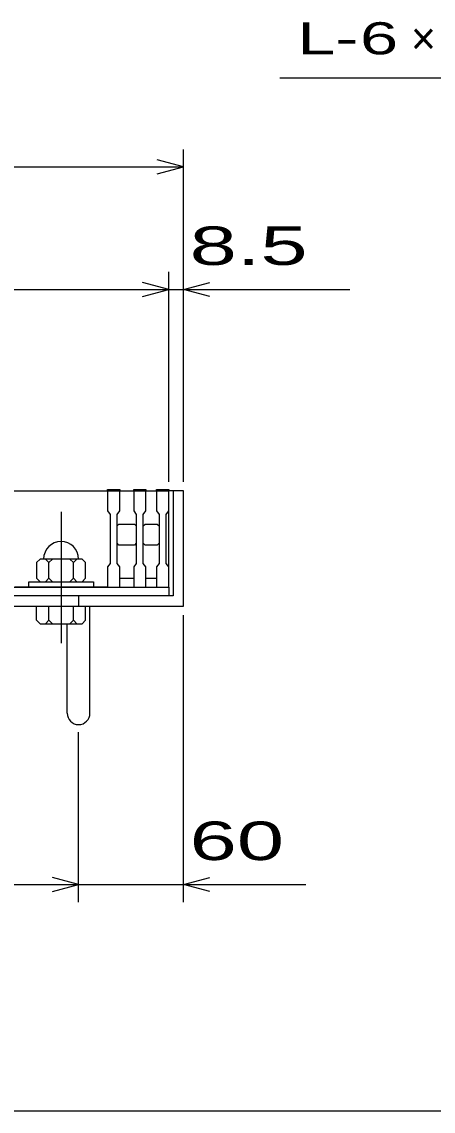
# Model space of a CAD drawing. Units: millimetres, scale not verified. Extents: x -1820 to 1731, y -1282 to 1054.
# Drawn here: x -432 to -197, y -1146 to -524 of the extents above; entities that cross this region are included whole.
import ezdxf
from ezdxf.enums import TextEntityAlignment as Align

# ---------------------------------------------------------------- set-up
doc = ezdxf.new("R2010")
doc.units = ezdxf.units.MM
doc.header["$LTSCALE"] = 10
doc.linetypes.add('CHAIN', pattern=[18.5, 12, -1.5, 3.5, -1.5])
for name, color, linetype, lineweight in [('0_2', 150, 'Continuous', 25), ('16', 3, 'Continuous', 25), ('19', 6, 'Continuous', 25), ('22', 4, 'Continuous', 25)]:
    doc.layers.add(name, color=color, linetype=linetype, lineweight=lineweight)
doc.styles.add('ベクトル', font='')
doc.styles.get('ベクトル').set_extended_font_data('ベクトル')

msp = doc.modelspace()

# ---------------------------------------------------------------- linework, layer by layer
at = {"layer": '0_2'}
msp.add_line((1731, -1146.5), (-1729, -1146.5), dxfattribs=at)
at = {"layer": '16'}
for p, q in [((-848.5, -792), (-348.5, -792)), ((-436.5, -792), (-383.5, -792)), ((-383.5, -792), (-383.5, -791.3)), ((-383.5, -791.3), (-376.5, -791.3)), ((-383.5, -792), (-383.5, -803.5)), ((-376.5, -792), (-383.5, -792)), ((-376.5, -791.3), (-376.5, -792)), ((-376.5, -803.5), (-376.5, -792)), ((-368.5, -792), (-368.5, -791.3)), ((-368.5, -791.3), (-361.5, -791.3)), ((-368.5, -792), (-368.5, -803.5)), ((-361.5, -792), (-368.5, -792)), ((-361.5, -791.3), (-361.5, -792)), ((-361.5, -803.5), (-361.5, -792)), ((-355.5, -792), (-355.5, -791.3)), ((-355.5, -791.3), (-348.5, -791.3)), ((-355.5, -792), (-355.5, -803.5)), ((-348.5, -792), (-355.5, -792)), ((-348.5, -791.3), (-348.5, -792)), ((-348.5, -803.5), (-348.5, -792)), ((-348.5, -842), (-348.5, -792)), ((-383.5, -803.5), (-382, -805.5)), ((-382, -805.5), (-382, -833.5)), ((-378, -805.5), (-376.5, -803.5)), ((-378, -833.5), (-378, -805.5)), ((-368.5, -803.5), (-367, -805.5)), ((-367, -805.5), (-367, -833.5)), ((-363, -805.5), (-361.5, -803.5)), ((-363, -833.5), (-363, -805.5)), ((-355.5, -803.5), (-354, -805.5)), ((-354, -805.5), (-354, -833.5)), ((-350, -805.5), (-348.5, -803.5)), ((-350, -833.5), (-350, -805.5)), ((-378, -812), (-377, -811)), ((-377, -811), (-368, -811)), ((-368, -811), (-367, -812)), ((-363, -812), (-362, -811)), ((-362, -811), (-355, -811)), ((-355, -811), (-354, -812)), ((-377, -823), (-378, -822)), ((-368, -823), (-377, -823)), ((-367, -822), (-368, -823)), ((-362, -823), (-363, -822)), ((-355, -823), (-362, -823)), ((-354, -822), (-355, -823)), ((-422, -831), (-424, -833)), ((-424, -833), (-424, -842)), ((-398, -831), (-422, -831)), ((-417, -833), (-419, -831)), ((-415, -831), (-417, -833)), ((-417, -842), (-417, -833)), ((-403, -833), (-405, -831)), ((-401, -831), (-403, -833)), ((-403, -842), (-403, -833)), ((-396, -833), (-398, -831)), ((-396, -842), (-396, -833)), ((-382, -833.5), (-383.5, -835.5)), ((-376.5, -835.5), (-378, -833.5)), ((-367, -833.5), (-368.5, -835.5)), ((-361.5, -835.5), (-363, -833.5)), ((-354, -833.5), (-355.5, -835.5)), ((-348.5, -835.5), (-350, -833.5)), ((-383.5, -835.5), (-383.5, -847)), ((-376.5, -847), (-376.5, -835.5)), ((-368.5, -835.5), (-368.5, -847)), ((-361.5, -847), (-361.5, -835.5)), ((-355.5, -835.5), (-355.5, -847)), ((-348.5, -847), (-348.5, -835.5)), ((-428.5, -847), (-428.5, -844)), ((-428.5, -844), (-391.5, -844)), ((-424, -842), (-422, -844)), ((-419, -844), (-417, -842)), ((-417, -842), (-415, -844)), ((-405, -844), (-403, -842)), ((-403, -842), (-401, -844)), ((-398, -844), (-396, -842)), ((-391.5, -844), (-391.5, -847)), ((-376.5, -842), (-368.5, -842)), ((-361.5, -842), (-355.5, -842)), ((-848.5, -847), (-348.5, -847)), ((-348.5, -852), (-848.5, -852)), ((-383.5, -847), (-436.5, -847)), ((-391.5, -847), (-428.5, -847)), ((-383.5, -847), (-376.5, -847)), ((-368.5, -847), (-361.5, -847)), ((-355.5, -847), (-348.5, -847)), ((-348.5, -847), (-348.5, -852))]:
    msp.add_line(p, q, dxfattribs=at)
at = {"layer": '16', "linetype": 'CHAIN'}
msp.add_line((-410, -804), (-410, -879), dxfattribs=at)
at = {"layer": '16'}
msp.add_arc((-410, -831), 10, 0, 180, dxfattribs=at)
at = {"layer": '19'}
for p, q in [((-340, -792), (-348.5, -792)), ((-346, -792), (-346, -852)), ((-340, -858), (-340, -792)), ((-346, -852), (-1354, -852)), ((-400, -852), (-400, -858)), ((-1360, -858), (-340, -858)), ((-424, -866), (-424, -858)), ((-424, -858), (-396, -858)), ((-417, -866), (-417, -858)), ((-403, -866), (-403, -858)), ((-396, -866), (-396, -858)), ((-393.5, -919.11), (-393.5, -858)), ((-422, -868), (-424, -866)), ((-422, -868), (-398, -868)), ((-419, -868), (-417, -866)), ((-415, -868), (-417, -866)), ((-406.5, -919.11), (-406.5, -868)), ((-405, -868), (-403, -866)), ((-401, -868), (-403, -866)), ((-396, -866), (-398, -868))]:
    msp.add_line(p, q, dxfattribs=at)
msp.add_arc((-400, -919.11), 6.5, 180, 0, dxfattribs=at)
at = {"layer": '22'}
for p, q in [((-285, -556), (-85, -556)), ((-340, -787), (-340, -597)), ((-340, -607), (-355, -603)), ((-1360, -607), (-340, -607)), ((-355, -611), (-340, -607)), ((-348.5, -787), (-348.5, -667)), ((-340, -787), (-340, -667)), ((-848.5, -677), (-348.5, -677)), ((-348.5, -677), (-363.5, -673)), ((-363.5, -681), (-348.5, -677)), ((-348.5, -677), (-340, -677)), ((-340, -677), (-325, -673)), ((-325, -681), (-340, -677)), ((-340, -677), (-245, -677)), ((-340, -1027), (-340, -863)), ((-400, -1027), (-400, -930)), ((-400, -1017), (-415, -1013)), ((-340, -1017), (-325, -1013)), ((-1300, -1017), (-400, -1017)), ((-415, -1021), (-400, -1017)), ((-400, -1017), (-340, -1017)), ((-325, -1021), (-340, -1017)), ((-340, -1017), (-270, -1017))]:
    msp.add_line(p, q, dxfattribs=at)

# ---------------------------------------------------------------- texts
at = {"layer": '22', "color": 2, "style": 'ベクトル'}
for s, height, width, p in [('L-', 18.33, 1.6, (-275, -533.5)), (' 6 ', 18.33, 1.6, (-250, -533.5)), (' 8.5 ', 21.99, 1.65, (-350, -652)), (' 60 ', 21.99, 1.65, (-350, -992))]:
    msp.add_text(s, height=height, dxfattribs=dict(at, width=width)).set_placement(p, align=Align.MIDDLE_LEFT)
msp.add_text('×', height=18.33, dxfattribs=at).set_placement((-210, -533.5), align=Align.MIDDLE_LEFT)

doc.saveas('drawing.dxf')
